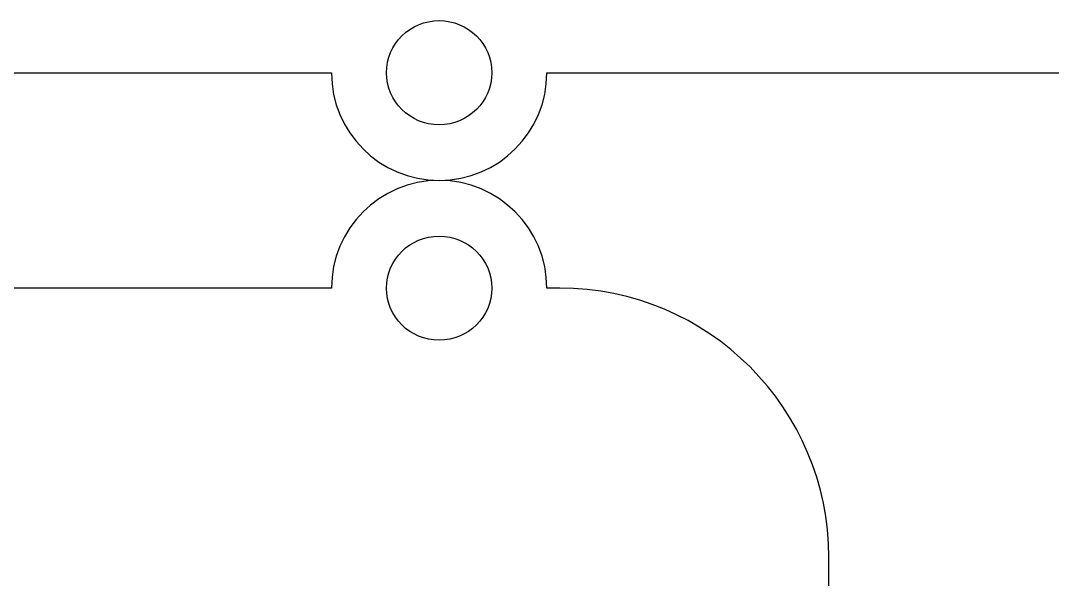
# Model space of a CAD drawing. Extents: x 1489 to 1914, y 371 to 1329.
# Drawn here: x 1701.6 to 1810.2, y 856.1 to 914.9 of the extents above; entities that cross this region are included whole.
import ezdxf

# ---------------------------------------------------------------- set-up
doc = ezdxf.new("R2010")
doc.units = 0
doc.layers.add('G0101', color=7, linetype='CONTINUOUS')

msp = doc.modelspace()

# ---------------------------------------------------------------- linework, layer by layer
at = {"layer": 'G0101', "color": 1}
for points in [[(1673.313558, 909.397977), (1734.292557, 909.397977)], [(1756.970556, 909.397977), (1885.728553, 909.397977)], [(1734.292557, 886.720478), (1673.313558, 886.720478)], [(1758.328556, 886.720478), (1756.970556, 886.720478)], [(1786.656555, 830.009479), (1786.656555, 858.392479)]]:
    msp.add_lwpolyline(points, dxfattribs=at)
for points in [[(1745.631556, 903.917977)], [(1758.328556, 886.720478)], [(1745.631556, 881.240478)]]:
    msp.add_lwpolyline(points, close=True, dxfattribs=at)
for points in [[(1740.087556, 909.397977), (1740.087556, 912.424977), (1742.569556, 914.877977), (1745.631556, 914.877977)], [(1745.631556, 914.877977), (1748.693556, 914.877977), (1751.175556, 912.424977), (1751.175556, 909.397977)], [(1734.292557, 909.397977), (1734.292557, 903.135977), (1739.369557, 898.058978), (1745.631556, 898.058978)], [(1745.631556, 903.917977), (1742.569556, 903.917977), (1740.087556, 906.370977), (1740.087556, 909.397977)], [(1751.175556, 909.397977), (1751.175556, 906.370977), (1748.693556, 903.917977), (1745.631556, 903.917977)], [(1745.631556, 898.058978), (1751.893556, 898.058978), (1756.970556, 903.135977), (1756.970556, 909.397977)], [(1745.631556, 898.059478), (1739.369557, 898.059478), (1734.292557, 892.983478), (1734.292557, 886.720478)], [(1756.970556, 886.720478), (1756.970556, 892.983478), (1751.893556, 898.059478), (1745.631556, 898.059478)], [(1740.087556, 886.720478), (1740.087556, 889.747478), (1742.569556, 892.201478), (1745.631556, 892.201478)], [(1745.631556, 892.201478), (1748.693556, 892.201478), (1751.175556, 889.747478), (1751.175556, 886.720478)], [(1745.631556, 881.240478), (1742.569556, 881.240478), (1740.087556, 883.694478), (1740.087556, 886.720478)], [(1751.175556, 886.720478), (1751.175556, 883.694478), (1748.693556, 881.240478), (1745.631556, 881.240478)], [(1786.656555, 858.392479), (1786.656555, 874.037478), (1773.973556, 886.720478), (1758.328556, 886.720478)]]:
    msp.add_open_spline(points, degree=3, dxfattribs=at)

doc.saveas('drawing.dxf')
